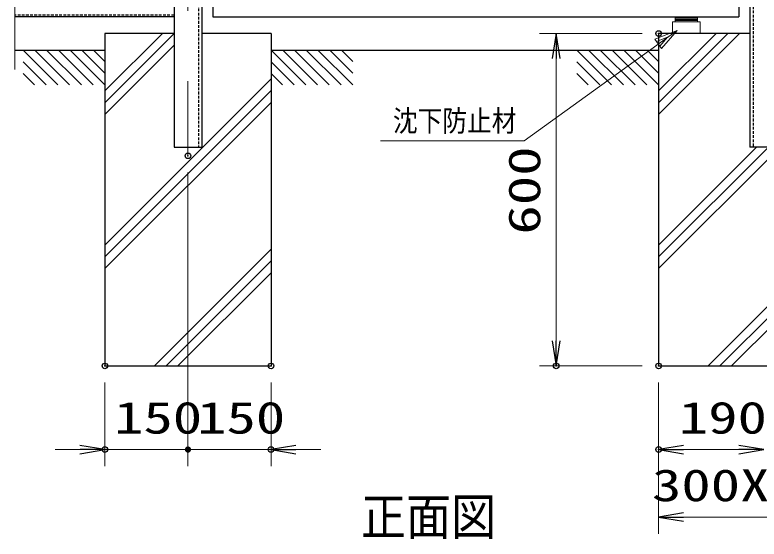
# Model space of a CAD drawing. Units: millimetres, scale not verified. Extents: x -5250 to 5250, y -3712 to 3712.
# Drawn here: x -3976 to -2631, y -409 to 537 of the extents above; entities that cross this region are included whole.
import ezdxf
from ezdxf.enums import TextEntityAlignment as Align

# ---------------------------------------------------------------- set-up
doc = ezdxf.new("R2010")
doc.units = ezdxf.units.MM
doc.header["$LTSCALE"] = 20
doc.header["$PDMODE"] = 32
doc.header["$PDSIZE"] = 10
doc.linetypes.add('USER2', pattern=[0.375, 0.25, -0.125])
doc.linetypes.add('USER3', pattern=[50.8, 31.75, -6.35, 6.35, -6.35])
for name, color, linetype, lineweight in [('0-2_D-STR-TXT', 7, 'Continuous', 13), ('0-3_D-BGD', 7, 'Continuous', 25), ('0-4_D-BMK', 2, 'Continuous', 13), ('0-5_D-STR1', 1, 'Continuous', 25), ('0-6_D-STR-DIM', 7, 'Continuous', 13), ('0-7_0', 7, 'Continuous', 25), ('0-9_D-STR3', 3, 'Continuous', 13), ('0-A_D-STR4', 7, 'Continuous', 25)]:
    doc.layers.add(name, color=color, linetype=linetype, lineweight=lineweight)
doc.layers.add('0-8_Defpoints', color=7, linetype='Continuous')
doc.styles.add('ＭＳ ゴシック', font='')
doc.styles.get('ＭＳ ゴシック').set_extended_font_data('MS Gothic')

# ---------------------------------------------------------------- blocks, each defined once
blk = doc.blocks.new('DARROWS')
at = {"layer": '0-7_0'}
blk.add_line((0, 0), (-19.982, 0), dxfattribs=at)
blk.add_lwpolyline([(-20, -3.333), (0, 0), (-20, 3.333)], dxfattribs=at)
blk = doc.blocks.new('_DotSmall')
at = {"layer": '0-7_0'}
for points in [[(0, 0), (-2.5, 0), (-2.48, 0.313)], [(0, 0), (-2.48, -0.313), (-2.5, 0)], [(0, 0), (-2.48, 0.313), (-2.421, 0.622)], [(0, 0), (-2.421, -0.622), (-2.48, -0.313)], [(0, 0), (-2.421, 0.622), (-2.324, 0.92)], [(0, 0), (-2.324, -0.92), (-2.421, -0.622)], [(0, 0), (-2.324, 0.92), (-2.191, 1.204)], [(0, 0), (-2.191, -1.204), (-2.324, -0.92)], [(0, 0), (-2.191, 1.204), (-2.023, 1.469)], [(0, 0), (-2.023, -1.469), (-2.191, -1.204)], [(0, 0), (-2.023, 1.469), (-1.822, 1.711)], [(0, 0), (-1.822, -1.711), (-2.023, -1.469)], [(0, 0), (-1.822, 1.711), (-1.594, 1.926)], [(0, 0), (-1.594, -1.926), (-1.822, -1.711)], [(0, 0), (-1.594, 1.926), (-1.34, 2.111)], [(0, 0), (-1.34, -2.111), (-1.594, -1.926)], [(0, 0), (-1.34, 2.111), (-1.064, 2.262)], [(0, 0), (-1.064, -2.262), (-1.34, -2.111)], [(0, 0), (-1.064, 2.262), (-0.773, 2.378)], [(0, 0), (-0.773, -2.378), (-1.064, -2.262)], [(0, 0), (-0.773, 2.378), (-0.468, 2.456)], [(0, 0), (-0.468, -2.456), (-0.773, -2.378)], [(0, 0), (-0.468, 2.456), (-0.157, 2.495)], [(0, 0), (-0.157, -2.495), (-0.468, -2.456)], [(0, 0), (-0.157, 2.495), (0.157, 2.495)], [(0, 0), (0.157, -2.495), (-0.157, -2.495)], [(0, 0), (0.157, 2.495), (0.468, 2.456)], [(0, 0), (0.468, 2.456), (0.773, 2.378)], [(0, 0), (0.773, 2.378), (1.064, 2.262)], [(0, 0), (1.064, 2.262), (1.34, 2.111)], [(0, 0), (1.34, 2.111), (1.594, 1.926)], [(0, 0), (1.594, 1.926), (1.822, 1.711)], [(0, 0), (1.822, 1.711), (2.023, 1.469)], [(0, 0), (2.023, 1.469), (2.191, 1.204)], [(0, 0), (2.191, 1.204), (2.324, 0.92)], [(0, 0), (2.324, 0.92), (2.421, 0.622)], [(0, 0), (2.421, 0.622), (2.48, 0.313)], [(0, 0), (2.48, 0.313), (2.5, 0)], [(0, 0), (0.468, -2.456), (0.157, -2.495)], [(0, 0), (0.773, -2.378), (0.468, -2.456)], [(0, 0), (1.064, -2.262), (0.773, -2.378)], [(0, 0), (1.34, -2.111), (1.064, -2.262)], [(0, 0), (1.594, -1.926), (1.34, -2.111)], [(0, 0), (1.822, -1.711), (1.594, -1.926)], [(0, 0), (2.023, -1.469), (1.822, -1.711)], [(0, 0), (2.191, -1.204), (2.023, -1.469)], [(0, 0), (2.324, -0.92), (2.191, -1.204)], [(0, 0), (2.421, -0.622), (2.324, -0.92)], [(0, 0), (2.48, -0.313), (2.421, -0.622)], [(0, 0), (2.5, 0), (2.48, -0.313)]]:
    blk.add_solid(points, dxfattribs=at)

msp = doc.modelspace()

# ---------------------------------------------------------------- linework, layer by layer
at = {"layer": '0-2_D-STR-TXT'}
for p, q in [((-2779.73, 509.1), (-3055.97, 309.78)), ((-2819.98, 493.17), (-2779.73, 509.1)), ((-2779.73, 509.1), (-2807.75, 476.1)), ((-2807.75, 476.1), (-2819.98, 493.17)), ((-2816.92, 488.9), (-2796.79, 496.87)), ((-2796.79, 496.87), (-2810.8, 480.37)), ((-3315.26, 309.78), (-3055.97, 309.78))]:
    msp.add_line(p, q, dxfattribs=at)
at = {"layer": '0-3_D-BGD'}
for p, q in [((-3975.55, 473.47), (-3812.99, 473.47)), ((-3960.71, 473.47), (-3897.84, 410.6)), ((-3939.5, 473.47), (-3876.63, 410.6)), ((-3918.29, 473.47), (-3855.41, 410.6)), ((-3897.07, 473.47), (-3834.2, 410.6)), ((-3875.86, 473.47), (-3812.99, 410.6)), ((-3854.65, 473.47), (-3812.99, 431.81)), ((-3833.43, 473.47), (-3812.99, 453.03)), ((-3512.99, 473.47), (-3450.12, 410.6)), ((-3512.99, 473.47), (-2812.99, 473.47)), ((-3491.77, 473.47), (-3428.9, 410.6)), ((-3470.56, 473.47), (-3407.69, 410.6)), ((-3449.35, 473.47), (-3386.48, 410.6)), ((-3428.14, 473.47), (-3365.26, 410.6)), ((-3406.92, 473.47), (-3365.26, 431.81)), ((-3385.71, 473.47), (-3365.26, 453.03)), ((-2960.71, 473.47), (-2897.84, 410.6)), ((-2939.5, 473.47), (-2876.63, 410.6)), ((-2918.29, 473.47), (-2855.41, 410.6)), ((-2897.07, 473.47), (-2834.2, 410.6)), ((-2875.86, 473.47), (-2812.99, 410.6)), ((-2854.65, 473.47), (-2812.99, 431.81)), ((-2833.43, 473.47), (-2812.99, 453.03)), ((-3960.71, 452.26), (-3919.05, 410.6)), ((-3512.99, 452.26), (-3471.33, 410.6)), ((-2960.71, 452.26), (-2919.05, 410.6)), ((-3960.71, 431.05), (-3940.27, 410.6)), ((-3512.99, 431.05), (-3492.54, 410.6)), ((-2960.71, 431.05), (-2940.27, 410.6))]:
    msp.add_line(p, q, dxfattribs=at)
at = {"layer": '0-4_D-BMK', "linetype": 'USER3'}
msp.add_line((-3662.99, 1433.47), (-3662.99, 282.7), dxfattribs=at)
at = {"layer": '0-4_D-BMK'}
msp.add_line((-3975.55, 578.47), (-3975.55, 438.47), dxfattribs=at)
at = {"layer": '0-5_D-STR1', "linetype": 'USER2'}
for p, q in [((-3643.99, 1418.47), (-3643.99, 298.47)), ((-2641.99, 1354.87), (-2641.99, 298.47)), ((-3687.99, 536.47), (-3975.55, 536.47))]:
    msp.add_line(p, q, dxfattribs=at)
at = {"layer": '0-5_D-STR1'}
for p, q in [((-3637.99, 1418.47), (-3637.99, 298.47)), ((-3617.99, 1403.47), (-3617.99, 533.47)), ((-2667.99, 1403.47), (-2667.99, 533.47)), ((-2647.99, 1354.87), (-2647.99, 298.47)), ((-3687.99, 578.47), (-3687.99, 298.47)), ((-3687.99, 533.47), (-3975.55, 533.47)), ((-3617.99, 533.47), (-2667.99, 533.47)), ((-3687.99, 298.47), (-3637.99, 298.47)), ((-2597.99, 298.47), (-2647.99, 298.47))]:
    msp.add_line(p, q, dxfattribs=at)
at = {"layer": '0-6_D-STR-DIM'}
for p, q in [((-2842.99, 503.47), (-3027.99, 503.47)), ((-2997.99, 458.47), (-2997.99, -51.53)), ((-3662.99, 252.7), (-3662.99, -277.49)), ((-3662.99, 252.7), (-3662.99, -277.49)), ((-2842.99, -96.53), (-3027.99, -96.53)), ((-3812.99, -126.53), (-3812.99, -277.49)), ((-3512.99, -126.53), (-3512.99, -277.49)), ((-2812.99, -126.53), (-2812.99, -399.45)), ((-2812.99, -126.53), (-2812.99, -277.49)), ((-3857.99, -247.49), (-3902.99, -247.49)), ((-3662.99, -247.49), (-3812.99, -247.49)), ((-3662.99, -247.49), (-3707.99, -247.49)), ((-3662.99, -247.49), (-3512.99, -247.49)), ((-3662.99, -247.49), (-3617.99, -247.49)), ((-3467.99, -247.49), (-3422.99, -247.49)), ((-2667.99, -247.49), (-2767.99, -247.49)), ((-2667.99, -247.49), (-2712.99, -247.49)), ((-2767.99, -369.45), (-2557.99, -369.45))]:
    msp.add_line(p, q, dxfattribs=at)
at = {"layer": '0-8_Defpoints'}
for p in [(-2812.99, 503.47), (-3662.99, 282.7), (-3812.99, -96.53), (-3512.99, -96.53), (-2997.99, -96.53), (-2812.99, -96.53), (-2812.99, -96.53), (-2812.99, -96.53), (-3812.99, -247.49), (-3512.99, -247.49), (-2812.99, -247.49)]:
    msp.add_point(p, dxfattribs=at)
at = {"layer": '0-9_D-STR3'}
for p, q in [((-2737.99, 524.27), (-2787.99, 524.27)), ((-2787.99, 524.27), (-2787.99, 504.27)), ((-2782.99, 533.47), (-2782.99, 531.17)), ((-2742.99, 533.47), (-2782.99, 533.47)), ((-2782.99, 531.17), (-2782.99, 528.87)), ((-2742.99, 531.17), (-2782.99, 531.17)), ((-2742.99, 531.17), (-2782.99, 531.17)), ((-2782.99, 528.87), (-2782.99, 526.57)), ((-2742.99, 528.87), (-2782.99, 528.87)), ((-2742.99, 528.87), (-2782.99, 528.87)), ((-2782.99, 526.57), (-2782.99, 524.27)), ((-2742.99, 526.57), (-2782.99, 526.57)), ((-2742.99, 526.57), (-2782.99, 526.57)), ((-2742.99, 524.27), (-2782.99, 524.27)), ((-2767.69, 524.27), (-2778.29, 524.27)), ((-2747.69, 524.27), (-2758.29, 524.27)), ((-2742.99, 533.47), (-2742.99, 531.17)), ((-2742.99, 531.17), (-2742.99, 528.87)), ((-2742.99, 528.87), (-2742.99, 526.57)), ((-2742.99, 526.57), (-2742.99, 524.27)), ((-2737.99, 524.27), (-2737.99, 504.27)), ((-2737.99, 504.27), (-2787.99, 504.27))]:
    msp.add_line(p, q, dxfattribs=at)
at = {"layer": '0-A_D-STR4'}
for p, q in [((-3812.99, 503.47), (-3812.99, -96.53)), ((-3687.99, 503.47), (-3812.99, 503.47)), ((-3812.99, 399.68), (-3709.2, 503.47)), ((-3812.99, 378.47), (-3687.99, 503.47)), ((-3512.99, 503.47), (-3637.99, 503.47)), ((-3512.99, 503.47), (-3512.99, -96.53)), ((-2812.99, 503.47), (-2812.99, -96.53)), ((-2647.99, 503.47), (-2812.99, 503.47)), ((-2812.99, 357.26), (-2666.77, 503.47)), ((-2812.99, 399.68), (-2709.2, 503.47)), ((-2812.99, 378.47), (-2687.99, 503.47)), ((-3812.99, 357.26), (-3687.99, 482.26)), ((-3812.99, 121.44), (-3512.99, 421.44)), ((-3812.99, 100.23), (-3512.99, 400.23)), ((-3812.99, 79.02), (-3512.99, 379.02)), ((-2812.99, 79.02), (-2512.99, 379.02)), ((-2812.99, 121.44), (-2635.96, 298.47)), ((-2812.99, 100.23), (-2614.75, 298.47)), ((-3723.66, -96.53), (-3512.99, 114.14)), ((-2723.66, -96.53), (-2512.99, 114.14)), ((-3702.45, -96.53), (-3512.99, 92.93)), ((-2702.45, -96.53), (-2512.99, 92.93)), ((-3681.24, -96.53), (-3512.99, 71.72)), ((-2681.24, -96.53), (-2512.99, 71.72)), ((-3812.99, -96.53), (-3512.99, -96.53)), ((-2812.99, -96.53), (-2512.99, -96.53))]:
    msp.add_line(p, q, dxfattribs=at)

# ---------------------------------------------------------------- block references
at = {"layer": '0-6_D-STR-DIM', "xscale": 2.25, "yscale": 2.25}
for name, p, rotation in [('DARROWS', (-2997.99, 503.47), 90), ('DARROWS', (-2997.99, -96.53), 270), ('_DotSmall', (-3662.99, -247.49), 180), ('DARROWS', (-3512.99, -247.49), 180), ('DARROWS', (-2812.99, -247.49), 180), ('DARROWS', (-2812.99, -369.45), 180)]:
    msp.add_blockref(name, p, dxfattribs=dict(at, rotation=rotation))
for name, p in [('DARROWS', (-3812.99, -247.49)), ('_DotSmall', (-3662.99, -247.49)), ('DARROWS', (-2622.99, -247.49)), ('DARROWS', (-2622.99, -247.49))]:
    msp.add_blockref(name, p, dxfattribs=at)

# ---------------------------------------------------------------- texts
at = {"layer": '0-2_D-STR-TXT', "style": 'ＭＳ ゴシック'}
for s, height, width, p in [('沈下防止材', 38.48, 0.85, (-3292.8, 314.95)), ('正面図', 66.28, 0.9, (-3350.49, -421.77))]:
    msp.add_text(s, height=height, dxfattribs=dict(at, width=width)).set_placement(p, align=Align.BOTTOM_LEFT)
at = {"layer": '0-6_D-STR-DIM', "style": 'ＭＳ ゴシック', "width": 1.35}
msp.add_text('600', height=57.77, rotation=90, dxfattribs=at).set_placement((-3009.39, 140.47), align=Align.BOTTOM_LEFT)
for s, p in [('150', (-3796.49, -236.1)), ('150', (-3646.49, -236.1)), ('190', (-2776.49, -236.1)), ('300X300', (-2824.99, -358.06))]:
    msp.add_text(s, height=57.77, dxfattribs=at).set_placement(p, align=Align.BOTTOM_LEFT)

doc.saveas('drawing.dxf')
